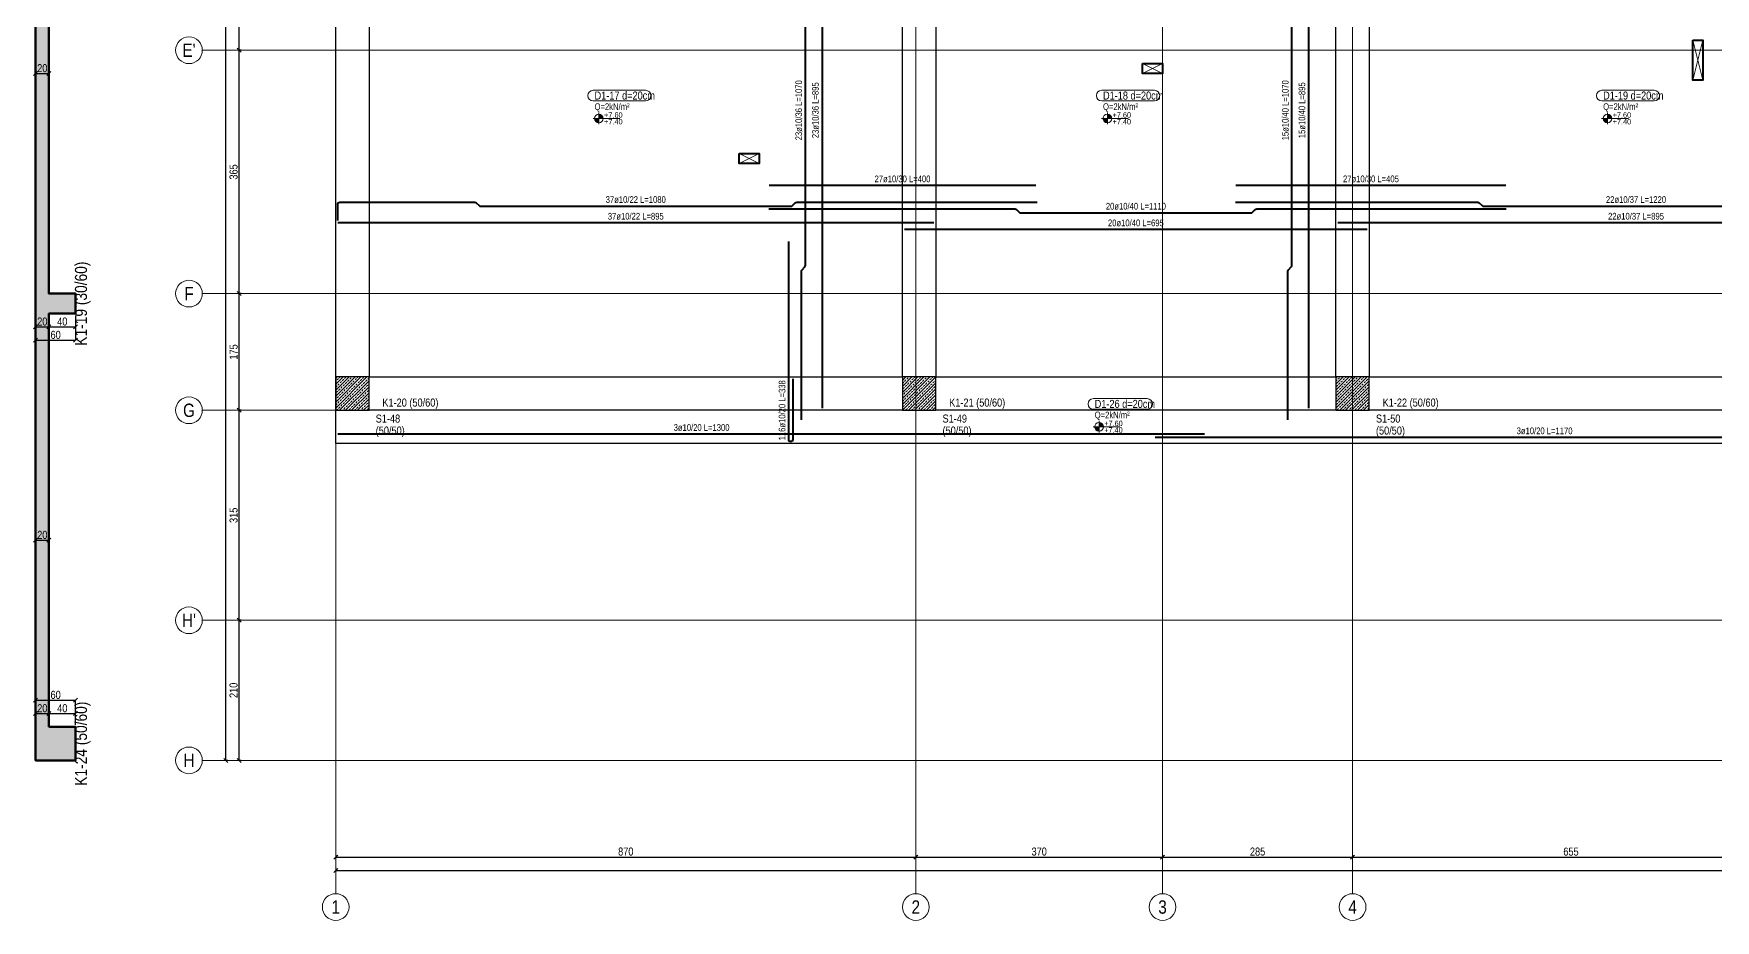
# Model space of a CAD drawing. Header units: millimetres. Extents: x 3025 to 8958, y 626 to 3949.
# Drawn here: x 3047 to 5569, y 634 to 1964 of the extents above; entities that cross this region are included whole.
import ezdxf
from ezdxf.enums import TextEntityAlignment as Align

# ---------------------------------------------------------------- set-up
doc = ezdxf.new("R2010")
doc.units = ezdxf.units.MM
doc.linetypes.add('DASHED', pattern=[0.75, 0.5, -0.25])
for name, color, linetype, lineweight in [('AKS BALONU (BEYKENT)', 7, 'Continuous', 20), ('AKS CIZGISI (BEYKENT)', 252, 'DASHED', 20), ('AKS OLCU (BEYKENT)', 200, 'Continuous', 20), ('AKS YAZISI (BEYKENT)', 3, 'Continuous', 20), ('CIZGI (BEYKENT)', 1, 'Continuous', 20), ('DONATI (BEYKENT)', 4, 'Continuous', 40), ('DONATI YAZISI (BEYKENT)', 3, 'Continuous', 20), ('DOSEME ISMI (BEYKENT)', 9, 'Continuous', 20), ('DOSEME PAFTA (BEYKENT)', 3, 'Continuous', 20), ('DOSEME SINIRI (BEYKENT)', 71, 'Continuous', 30), ('KALIP BOSLUK (BEYKENT)', 30, 'Continuous', 25), ('KESIT CIZGISI (BEYKENT)', 3, 'Continuous', 50), ('KIRIS (BEYKENT)', 2, 'Continuous', 30), ('KIRIS ISMI (BEYKENT)', 40, 'Continuous', 20), ('KOLON (BEYKENT)', 3, 'Continuous', 30), ('KOLON ISMI (BEYKENT)', 91, 'Continuous', 20), ('KOT CIZGISI (BEYKENT)', 7, 'Continuous', 20), ('KOT YAZI (BEYKENT)', 7, 'Continuous', 20), ('OLCU (BEYKENT)', 14, 'Continuous', 20), ('TARAMA (BEYKENT)', 252, 'Continuous', 20), ('YUK YAZISI (BEYKENT)', 140, 'Continuous', 20)]:
    doc.layers.add(name, color=color, linetype=linetype, lineweight=lineweight)
doc.styles.add('DONATI YAZISI (BEYKENT)', font='')
doc.styles.add('YAZI (BEYKENT)', font='')
doc.styles.get('DONATI YAZISI (BEYKENT)').set_extended_font_data('Bahnschrift Light Condensed')
doc.styles.get('YAZI (BEYKENT)').set_extended_font_data('Bahnschrift Light Condensed')
doc.dimstyles.new('AKS_OLCU', dxfattribs={"dimtxt": 12, "dimasz": 3, "dimexe": 0.18, "dimexo": 3, "dimgap": 2, "dimtad": 1, "dimdec": 0, "dimrnd": 0.5, "dimzin": 12, "dimdsep": 46, "dimtxsty": 'YAZI (BEYKENT)', "dimtsz": 3, "dimcen": 0.09, "dimclrt": 7, "dimadec": 0, "dimazin": 0, "dimtfac": 1, "dimtdec": 4, "dimtix": 1, "dimtmove": 0, "dimatfit": 3, "dimfxl": 1, "dimtolj": 1, "dimtzin": 0, "dimarcsym": 0})
doc.dimstyles.new('PLAN_OLCU', dxfattribs={"dimtxt": 12, "dimasz": 3, "dimexe": 0.18, "dimexo": 3, "dimgap": 2, "dimtad": 1, "dimdec": 0, "dimrnd": 0.5, "dimzin": 12, "dimdsep": 46, "dimtxsty": 'YAZI (BEYKENT)', "dimtsz": 3, "dimcen": 0.09, "dimclrt": 7, "dimadec": 0, "dimazin": 0, "dimtfac": 1, "dimtdec": 4, "dimtix": 1, "dimtmove": 0, "dimatfit": 3, "dimfxl": 1, "dimtolj": 1, "dimtzin": 0, "dimarcsym": 0})
pattern_1 = [(45, (-54321.9005, -11778.6644), (-4.49012806, 4.49012806), []), (45, (-54317.4104, -11778.6644), (-4.49012806, 4.49012806), [3.175, -1.5875])]

# ---------------------------------------------------------------- blocks, each defined once
blk = doc.blocks.new('*D132')
at = {"layer": 'Defpoints', "color": 0, "transparency": 16777216}
for p in [(3049.9, 1544.2), (3069.9, 1544.2), (3069.9, 1524.2)]:
    blk.add_point(p, dxfattribs=at)
at = {"layer": 'OLCU (BEYKENT)', "color": 0, "lineweight": -2, "transparency": 16777216}
for p, q in [((3049.9, 1541.2), (3049.9, 1524)), ((3069.9, 1541.2), (3069.9, 1524)), ((3046.9, 1521.2), (3052.9, 1527.2)), ((3049.9, 1524.2), (3069.9, 1524.2)), ((3066.9, 1521.2), (3072.9, 1527.2))]:
    blk.add_line(p, q, dxfattribs=at)
at = {"layer": 'OLCU (BEYKENT)', "color": 7, "lineweight": 20, "transparency": 16777216, "insert": (3059.9, 1532.3), "char_height": 12, "attachment_point": 5, "style": 'YAZI (BEYKENT)'}
blk.add_mtext('\\A1;20', dxfattribs=at)
blk = doc.blocks.new('*D133')
at = {"layer": 'Defpoints', "color": 0, "transparency": 16777216}
for p in [(3069.9, 1544.2), (3109.9, 1544.2), (3109.9, 1524.2)]:
    blk.add_point(p, dxfattribs=at)
at = {"layer": 'OLCU (BEYKENT)', "color": 0, "lineweight": -2, "transparency": 16777216}
for p, q in [((3069.9, 1541.2), (3069.9, 1524)), ((3109.9, 1541.2), (3109.9, 1524)), ((3066.9, 1521.2), (3072.9, 1527.2)), ((3069.9, 1524.2), (3109.9, 1524.2)), ((3106.9, 1521.2), (3112.9, 1527.2))]:
    blk.add_line(p, q, dxfattribs=at)
at = {"layer": 'OLCU (BEYKENT)', "color": 7, "lineweight": 20, "transparency": 16777216, "insert": (3089.9, 1532.3), "char_height": 12, "attachment_point": 5, "style": 'YAZI (BEYKENT)'}
blk.add_mtext('\\A1;40', dxfattribs=at)
blk = doc.blocks.new('*D134')
at = {"layer": 'Defpoints', "color": 0, "transparency": 16777216}
for p in [(3049.9, 1544.2), (3109.9, 1544.2), (3109.9, 1504.2)]:
    blk.add_point(p, dxfattribs=at)
at = {"layer": 'OLCU (BEYKENT)', "color": 0, "lineweight": -2, "transparency": 16777216}
for p, q in [((3049.9, 1541.2), (3049.9, 1504)), ((3109.9, 1541.2), (3109.9, 1504)), ((3046.9, 1501.2), (3052.9, 1507.2)), ((3049.9, 1504.2), (3109.9, 1504.2)), ((3106.9, 1501.2), (3112.9, 1507.2))]:
    blk.add_line(p, q, dxfattribs=at)
at = {"layer": 'OLCU (BEYKENT)', "color": 7, "lineweight": 20, "transparency": 16777216, "insert": (3079.9, 1512.3), "char_height": 12, "attachment_point": 5, "style": 'YAZI (BEYKENT)'}
blk.add_mtext('\\A1;60', dxfattribs=at)
blk = doc.blocks.new('*D135')
at = {"layer": 'Defpoints', "color": 0, "transparency": 16777216}
for p in [(3069.9, 944.2), (3049.9, 924.2), (3069.9, 924.2)]:
    blk.add_point(p, dxfattribs=at)
at = {"layer": 'OLCU (BEYKENT)', "color": 0, "lineweight": -2, "transparency": 16777216}
for p, q in [((3046.9, 941.2), (3052.9, 947.2)), ((3049.9, 927.2), (3049.9, 944.3)), ((3049.9, 944.2), (3069.9, 944.2)), ((3066.9, 941.2), (3072.9, 947.2)), ((3069.9, 927.2), (3069.9, 944.3))]:
    blk.add_line(p, q, dxfattribs=at)
at = {"layer": 'OLCU (BEYKENT)', "color": 7, "lineweight": 20, "transparency": 16777216, "insert": (3059.9, 952.3), "char_height": 12, "attachment_point": 5, "style": 'YAZI (BEYKENT)'}
blk.add_mtext('\\A1;20', dxfattribs=at)
blk = doc.blocks.new('*D136')
at = {"layer": 'Defpoints', "color": 0, "transparency": 16777216}
for p in [(3109.9, 944.2), (3069.9, 924.2), (3109.9, 924.2)]:
    blk.add_point(p, dxfattribs=at)
at = {"layer": 'OLCU (BEYKENT)', "color": 0, "lineweight": -2, "transparency": 16777216}
for p, q in [((3066.9, 941.2), (3072.9, 947.2)), ((3069.9, 927.2), (3069.9, 944.3)), ((3069.9, 944.2), (3109.9, 944.2)), ((3106.9, 941.2), (3112.9, 947.2)), ((3109.9, 927.2), (3109.9, 944.3))]:
    blk.add_line(p, q, dxfattribs=at)
at = {"layer": 'OLCU (BEYKENT)', "color": 7, "lineweight": 20, "transparency": 16777216, "insert": (3089.9, 952.3), "char_height": 12, "attachment_point": 5, "style": 'YAZI (BEYKENT)'}
blk.add_mtext('\\A1;40', dxfattribs=at)
blk = doc.blocks.new('*D137')
at = {"layer": 'Defpoints', "color": 0, "transparency": 16777216}
for p in [(3109.9, 964.2), (3049.9, 924.2), (3109.9, 924.2)]:
    blk.add_point(p, dxfattribs=at)
at = {"layer": 'OLCU (BEYKENT)', "color": 0, "lineweight": -2, "transparency": 16777216}
for p, q in [((3046.9, 961.2), (3052.9, 967.2)), ((3049.9, 927.2), (3049.9, 964.3)), ((3049.9, 964.2), (3109.9, 964.2)), ((3106.9, 961.2), (3112.9, 967.2)), ((3109.9, 927.2), (3109.9, 964.3))]:
    blk.add_line(p, q, dxfattribs=at)
at = {"layer": 'OLCU (BEYKENT)', "color": 7, "lineweight": 20, "transparency": 16777216, "insert": (3079.9, 972.3), "char_height": 12, "attachment_point": 5, "style": 'YAZI (BEYKENT)'}
blk.add_mtext('\\A1;60', dxfattribs=at)
blk = doc.blocks.new('*D140')
at = {"layer": 'Defpoints', "color": 0, "transparency": 16777216}
for p in [(3049.9, 1924.2), (3069.9, 1924.2), (3069.9, 1904.2)]:
    blk.add_point(p, dxfattribs=at)
at = {"layer": 'OLCU (BEYKENT)', "color": 0, "lineweight": -2, "transparency": 16777216}
for p, q in [((3049.9, 1921.2), (3049.9, 1904)), ((3069.9, 1921.2), (3069.9, 1904)), ((3046.9, 1901.2), (3052.9, 1907.2)), ((3049.9, 1904.2), (3069.9, 1904.2)), ((3066.9, 1901.2), (3072.9, 1907.2))]:
    blk.add_line(p, q, dxfattribs=at)
at = {"layer": 'OLCU (BEYKENT)', "color": 7, "lineweight": 20, "transparency": 16777216, "insert": (3059.9, 1912.3), "char_height": 12, "attachment_point": 5, "style": 'YAZI (BEYKENT)'}
blk.add_mtext('\\A1;20', dxfattribs=at)
blk = doc.blocks.new('*D141')
at = {"layer": 'Defpoints', "color": 0, "transparency": 16777216}
for p in [(3049.9, 1224.2), (3069.9, 1224.2), (3069.9, 1204.2)]:
    blk.add_point(p, dxfattribs=at)
at = {"layer": 'OLCU (BEYKENT)', "color": 0, "lineweight": -2, "transparency": 16777216}
for p, q in [((3049.9, 1221.2), (3049.9, 1204)), ((3069.9, 1221.2), (3069.9, 1204)), ((3046.9, 1201.2), (3052.9, 1207.2)), ((3049.9, 1204.2), (3069.9, 1204.2)), ((3066.9, 1201.2), (3072.9, 1207.2))]:
    blk.add_line(p, q, dxfattribs=at)
at = {"layer": 'OLCU (BEYKENT)', "color": 7, "lineweight": 20, "transparency": 16777216, "insert": (3059.9, 1212.3), "char_height": 12, "attachment_point": 5, "style": 'YAZI (BEYKENT)'}
blk.add_mtext('\\A1;20', dxfattribs=at)
blk = doc.blocks.new('*D157')
at = {"layer": 'AKS OLCU (BEYKENT)', "color": 0, "lineweight": -2, "transparency": 16777216}
for p, q in [((3496.9, 706.2), (3502.9, 712.2)), ((3499.9, 712.2), (3499.9, 709.3)), ((3499.9, 709.2), (8709.9, 709.2)), ((8706.9, 706.2), (8712.9, 712.2)), ((8709.9, 712.2), (8709.9, 709.3))]:
    blk.add_line(p, q, dxfattribs=at)
at = {"layer": 'Defpoints', "color": 0, "transparency": 16777216}
for p in [(3499.9, 709.2), (8709.9, 709.2), (8709.9, 709.2)]:
    blk.add_point(p, dxfattribs=at)
at = {"layer": 'AKS OLCU (BEYKENT)', "color": 7, "transparency": 16777216, "insert": (6104.9, 717.3), "char_height": 12, "attachment_point": 5, "style": 'YAZI (BEYKENT)'}
blk.add_mtext('\\A1;5210', dxfattribs=at)
blk = doc.blocks.new('*D158')
at = {"layer": 'AKS OLCU (BEYKENT)', "color": 0, "lineweight": -2, "transparency": 16777216}
for p, q in [((3496.9, 726.2), (3502.9, 732.2)), ((3499.9, 732.2), (3499.9, 729.3)), ((4366.9, 726.2), (4372.9, 732.2)), ((4369.9, 732.2), (4369.9, 729.3)), ((3499.9, 729.2), (4369.9, 729.2))]:
    blk.add_line(p, q, dxfattribs=at)
at = {"layer": 'Defpoints', "color": 0, "transparency": 16777216}
for p in [(3499.9, 729.2), (4369.9, 729.2), (4369.9, 729.2)]:
    blk.add_point(p, dxfattribs=at)
at = {"layer": 'AKS OLCU (BEYKENT)', "color": 7, "transparency": 16777216, "insert": (3934.9, 737.3), "char_height": 12, "attachment_point": 5, "style": 'YAZI (BEYKENT)'}
blk.add_mtext('\\A1;870', dxfattribs=at)
blk = doc.blocks.new('*D159')
at = {"layer": 'AKS OLCU (BEYKENT)', "color": 0, "lineweight": -2, "transparency": 16777216}
for p, q in [((4366.9, 726.2), (4372.9, 732.2)), ((4369.9, 732.2), (4369.9, 729.3)), ((4736.9, 726.2), (4742.9, 732.2)), ((4739.9, 732.2), (4739.9, 729.3)), ((4369.9, 729.2), (4739.9, 729.2))]:
    blk.add_line(p, q, dxfattribs=at)
at = {"layer": 'Defpoints', "color": 0, "transparency": 16777216}
for p in [(4369.9, 729.2), (4739.9, 729.2), (4739.9, 729.2)]:
    blk.add_point(p, dxfattribs=at)
at = {"layer": 'AKS OLCU (BEYKENT)', "color": 7, "transparency": 16777216, "insert": (4554.9, 737.3), "char_height": 12, "attachment_point": 5, "style": 'YAZI (BEYKENT)'}
blk.add_mtext('\\A1;370', dxfattribs=at)
blk = doc.blocks.new('*D160')
at = {"layer": 'AKS OLCU (BEYKENT)', "color": 0, "lineweight": -2, "transparency": 16777216}
for p, q in [((4736.9, 726.2), (4742.9, 732.2)), ((4739.9, 732.2), (4739.9, 729.3)), ((5021.9, 726.2), (5027.9, 732.2)), ((5024.9, 732.2), (5024.9, 729.3)), ((4739.9, 729.2), (5024.9, 729.2))]:
    blk.add_line(p, q, dxfattribs=at)
at = {"layer": 'Defpoints', "color": 0, "transparency": 16777216}
for p in [(4739.9, 729.2), (5024.9, 729.2), (5024.9, 729.2)]:
    blk.add_point(p, dxfattribs=at)
at = {"layer": 'AKS OLCU (BEYKENT)', "color": 7, "transparency": 16777216, "insert": (4882.4, 737.3), "char_height": 12, "attachment_point": 5, "style": 'YAZI (BEYKENT)'}
blk.add_mtext('\\A1;285', dxfattribs=at)
blk = doc.blocks.new('*D161')
at = {"layer": 'AKS OLCU (BEYKENT)', "color": 0, "lineweight": -2, "transparency": 16777216}
for p, q in [((5021.9, 726.2), (5027.9, 732.2)), ((5024.9, 732.2), (5024.9, 729.3)), ((5676.9, 726.2), (5682.9, 732.2)), ((5679.9, 732.2), (5679.9, 729.3)), ((5024.9, 729.2), (5679.9, 729.2))]:
    blk.add_line(p, q, dxfattribs=at)
at = {"layer": 'Defpoints', "color": 0, "transparency": 16777216}
for p in [(5024.9, 729.2), (5679.9, 729.2), (5679.9, 729.2)]:
    blk.add_point(p, dxfattribs=at)
at = {"layer": 'AKS OLCU (BEYKENT)', "color": 7, "transparency": 16777216, "insert": (5352.4, 737.2), "char_height": 12, "attachment_point": 5, "style": 'YAZI (BEYKENT)'}
blk.add_mtext('\\A1;655', dxfattribs=at)
blk = doc.blocks.new('*D172')
at = {"layer": 'AKS OLCU (BEYKENT)', "color": 0, "lineweight": -2, "transparency": 16777216}
for p, q in [((3337.9, 3471.2), (3331.9, 3477.2)), ((3334.9, 874.2), (3334.9, 3474.2)), ((3337.9, 3474.2), (3335.1, 3474.2)), ((3337.9, 871.2), (3331.9, 877.2)), ((3337.9, 874.2), (3335.1, 874.2))]:
    blk.add_line(p, q, dxfattribs=at)
at = {"layer": 'Defpoints', "color": 0, "transparency": 16777216}
for p in [(3334.9, 3474.2), (3334.9, 3474.2), (3334.9, 874.2)]:
    blk.add_point(p, dxfattribs=at)
at = {"layer": 'AKS OLCU (BEYKENT)', "color": 7, "transparency": 16777216, "insert": (3326.8, 2174.2), "char_height": 12, "attachment_point": 5, "rotation": 90, "style": 'YAZI (BEYKENT)'}
blk.add_mtext('\\A1;2600', dxfattribs=at)
blk = doc.blocks.new('*D173')
at = {"layer": 'AKS OLCU (BEYKENT)', "color": 0, "lineweight": -2, "transparency": 16777216}
for p, q in [((3357.9, 1081.2), (3351.9, 1087.2)), ((3354.9, 874.2), (3354.9, 1084.2)), ((3357.9, 1084.2), (3355.1, 1084.2)), ((3357.9, 871.2), (3351.9, 877.2)), ((3357.9, 874.2), (3355.1, 874.2))]:
    blk.add_line(p, q, dxfattribs=at)
at = {"layer": 'Defpoints', "color": 0, "transparency": 16777216}
for p in [(3354.9, 1084.2), (3354.9, 1084.2), (3354.9, 874.2)]:
    blk.add_point(p, dxfattribs=at)
at = {"layer": 'AKS OLCU (BEYKENT)', "color": 7, "transparency": 16777216, "insert": (3346.8, 979.2), "char_height": 12, "attachment_point": 5, "rotation": 90, "style": 'YAZI (BEYKENT)'}
blk.add_mtext('\\A1;210', dxfattribs=at)
blk = doc.blocks.new('*D174')
at = {"layer": 'AKS OLCU (BEYKENT)', "color": 0, "lineweight": -2, "transparency": 16777216}
for p, q in [((3357.9, 1396.2), (3351.9, 1402.2)), ((3354.9, 1084.2), (3354.9, 1399.2)), ((3357.9, 1399.2), (3355.1, 1399.2)), ((3357.9, 1081.2), (3351.9, 1087.2)), ((3357.9, 1084.2), (3355.1, 1084.2))]:
    blk.add_line(p, q, dxfattribs=at)
at = {"layer": 'Defpoints', "color": 0, "transparency": 16777216}
for p in [(3354.9, 1399.2), (3354.9, 1399.2), (3354.9, 1084.2)]:
    blk.add_point(p, dxfattribs=at)
at = {"layer": 'AKS OLCU (BEYKENT)', "color": 7, "transparency": 16777216, "insert": (3346.8, 1241.7), "char_height": 12, "attachment_point": 5, "rotation": 90, "style": 'YAZI (BEYKENT)'}
blk.add_mtext('\\A1;315', dxfattribs=at)
blk = doc.blocks.new('*D175')
at = {"layer": 'AKS OLCU (BEYKENT)', "color": 0, "lineweight": -2, "transparency": 16777216}
for p, q in [((3357.9, 1571.2), (3351.9, 1577.2)), ((3354.9, 1399.2), (3354.9, 1574.2)), ((3357.9, 1574.2), (3355.1, 1574.2)), ((3357.9, 1396.2), (3351.9, 1402.2)), ((3357.9, 1399.2), (3355.1, 1399.2))]:
    blk.add_line(p, q, dxfattribs=at)
at = {"layer": 'Defpoints', "color": 0, "transparency": 16777216}
for p in [(3354.9, 1574.2), (3354.9, 1574.2), (3354.9, 1399.2)]:
    blk.add_point(p, dxfattribs=at)
at = {"layer": 'AKS OLCU (BEYKENT)', "color": 7, "transparency": 16777216, "insert": (3346.9, 1486.7), "char_height": 12, "attachment_point": 5, "rotation": 90, "style": 'YAZI (BEYKENT)'}
blk.add_mtext('\\A1;175', dxfattribs=at)
blk = doc.blocks.new('*D176')
at = {"layer": 'AKS OLCU (BEYKENT)', "color": 0, "lineweight": -2, "transparency": 16777216}
for p, q in [((3357.9, 1936.2), (3351.9, 1942.2)), ((3354.9, 1574.2), (3354.9, 1939.2)), ((3357.9, 1939.2), (3355.1, 1939.2)), ((3357.9, 1571.2), (3351.9, 1577.2)), ((3357.9, 1574.2), (3355.1, 1574.2))]:
    blk.add_line(p, q, dxfattribs=at)
at = {"layer": 'Defpoints', "color": 0, "transparency": 16777216}
for p in [(3354.9, 1939.2), (3354.9, 1939.2), (3354.9, 1574.2)]:
    blk.add_point(p, dxfattribs=at)
at = {"layer": 'AKS OLCU (BEYKENT)', "color": 7, "transparency": 16777216, "insert": (3346.8, 1756.7), "char_height": 12, "attachment_point": 5, "rotation": 90, "style": 'YAZI (BEYKENT)'}
blk.add_mtext('\\A1;365', dxfattribs=at)
blk = doc.blocks.new('*D177')
at = {"layer": 'AKS OLCU (BEYKENT)', "color": 0, "lineweight": -2, "transparency": 16777216}
for p, q in [((3357.9, 2271.2), (3351.9, 2277.2)), ((3354.9, 1939.2), (3354.9, 2274.2)), ((3357.9, 2274.2), (3355.1, 2274.2)), ((3357.9, 1936.2), (3351.9, 1942.2)), ((3357.9, 1939.2), (3355.1, 1939.2))]:
    blk.add_line(p, q, dxfattribs=at)
at = {"layer": 'Defpoints', "color": 0, "transparency": 16777216}
for p in [(3354.9, 2274.2), (3354.9, 2274.2), (3354.9, 1939.2)]:
    blk.add_point(p, dxfattribs=at)
at = {"layer": 'AKS OLCU (BEYKENT)', "color": 7, "transparency": 16777216, "insert": (3346.8, 2106.7), "char_height": 12, "attachment_point": 5, "rotation": 90, "style": 'YAZI (BEYKENT)'}
blk.add_mtext('\\A1;335', dxfattribs=at)

msp = doc.modelspace()

# ---------------------------------------------------------------- hatches: boundary and pattern name
at = {"layer": 'KOT CIZGISI (BEYKENT)', "true_color": 0x000000}
h = msp.add_hatch(color=18, dxfattribs=at)
h.dxf.hatch_style = 1
h.paths.add_polyline_path([(3894.6, 1843.5), (3894.6, 1837), (3901.2, 1837, 0.414214)])
h = msp.add_hatch(color=18, dxfattribs=at)
h.dxf.hatch_style = 1
h.paths.add_polyline_path([(4657.1, 1843.5), (4657.1, 1837), (4663.7, 1837, 0.414214)])
h = msp.add_hatch(color=18, dxfattribs=at)
h.dxf.hatch_style = 1
h.paths.add_polyline_path([(5407.1, 1843.5), (5407.1, 1837), (5413.7, 1837, 0.414214)])
h = msp.add_hatch(color=18, dxfattribs=at)
h.dxf.hatch_style = 1
h.paths.add_polyline_path([(3894.6, 1837), (3888.1, 1837, 0.414214), (3894.6, 1830.5)])
h = msp.add_hatch(color=18, dxfattribs=at)
h.dxf.hatch_style = 1
h.paths.add_polyline_path([(4657.1, 1837), (4650.6, 1837, 0.414214), (4657.1, 1830.5)])
h = msp.add_hatch(color=18, dxfattribs=at)
h.dxf.hatch_style = 1
h.paths.add_polyline_path([(5407.1, 1837), (5400.6, 1837, 0.414214), (5407.1, 1830.5)])
h = msp.add_hatch(color=18, dxfattribs=at)
h.dxf.hatch_style = 1
h.paths.add_polyline_path([(4644.6, 1374.5), (4638.1, 1374.5, 0.414214), (4644.6, 1368)])
h = msp.add_hatch(color=18, dxfattribs=at)
h.dxf.hatch_style = 1
h.paths.add_polyline_path([(4644.6, 1381), (4644.6, 1374.5), (4651.2, 1374.5, 0.414214)])
at = {"layer": 'TARAMA (BEYKENT)'}
h = msp.add_hatch(dxfattribs=at)
h.set_pattern_fill('ANSI33', color=256, style=0)
h.set_pattern_definition(pattern_1)
h.paths.add_polyline_path([(3069.9, 924.2), (3109.9, 924.2), (3109.9, 874.2), (3049.9, 874.2), (3049.9, 3474.2), (3109.9, 3474.2), (3109.9, 3424.2), (3069.9, 3424.2), (3069.9, 2804.2), (3109.9, 2804.2), (3109.9, 2774.2), (3069.9, 2774.2), (3069.9, 2299.2), (3109.9, 2299.2), (3109.9, 2249.2), (3069.9, 2249.2), (3069.9, 1574.2), (3109.9, 1574.2), (3109.9, 1544.2), (3069.9, 1544.2)], flags=16)
h = msp.add_hatch(dxfattribs=at)
h.set_pattern_fill('ANSI33', color=256, style=0)
h.set_pattern_definition(pattern_1)
h.paths.add_polyline_path([(3499.9, 1399.2), (3549.9, 1399.2), (3549.9, 1449.2), (3499.9, 1449.2)], flags=16)
h = msp.add_hatch(dxfattribs=at)
h.set_pattern_fill('ANSI33', color=256, style=0)
h.set_pattern_definition(pattern_1)
h.paths.add_polyline_path([(4349.9, 1399.2), (4399.9, 1399.2), (4399.9, 1449.2), (4349.9, 1449.2)], flags=16)
h = msp.add_hatch(dxfattribs=at)
h.set_pattern_fill('ANSI33', color=256, style=0)
h.set_pattern_definition(pattern_1)
h.paths.add_polyline_path([(4999.9, 1399.2), (5049.9, 1399.2), (5049.9, 1449.2), (4999.9, 1449.2)], flags=16)

# ---------------------------------------------------------------- linework, layer by layer
at = {"layer": 'AKS BALONU (BEYKENT)'}
for centre in [(3279.9, 1939.2), (3279.9, 1574.2), (3279.9, 1399.2), (3279.9, 1084.2), (3279.9, 874.2), (3499.9, 654.2), (4369.9, 654.2), (4739.9, 654.2), (5024.9, 654.2)]:
    msp.add_circle(centre, 20, dxfattribs=at)
at = {"layer": 'AKS CIZGISI (BEYKENT)'}
for p, q in [((3499.9, 674.2), (3499.9, 3674.2)), ((4369.9, 674.2), (4369.9, 3674.2)), ((4739.9, 674.2), (4739.9, 3674.2)), ((5024.9, 674.2), (5024.9, 3674.2)), ((3299.9, 1939.2), (8909.9, 1939.2)), ((3299.9, 1574.2), (8909.9, 1574.2)), ((3299.9, 1399.2), (8909.9, 1399.2)), ((3299.9, 1084.2), (8909.9, 1084.2)), ((3299.9, 874.2), (8909.9, 874.2))]:
    msp.add_line(p, q, dxfattribs=at)
at = {"layer": 'CIZGI (BEYKENT)'}
for p, q in [((5534.9, 1894.2), (5549.9, 1954.2)), ((5534.9, 1954.2), (5549.9, 1894.2)), ((4709.9, 1904.2), (4739.9, 1919.2)), ((4709.9, 1919.2), (4739.9, 1904.2)), ((4104.9, 1769.2), (4134.9, 1784.2)), ((4104.9, 1784.2), (4134.9, 1769.2))]:
    msp.add_line(p, q, dxfattribs=at)
at = {"layer": 'DONATI (BEYKENT)'}
for points in [[(4198.3, 1384.9), (4198.3, 1607.9, -0.198912), (4199.2, 1610), (4203.4, 1614.3, 0.198912), (4204.3, 1616.4), (4204.3, 2081.9, 0.198912), (4203.4, 2084), (4199.2, 2088.3, -0.198912), (4198.3, 2090.4), (4198.3, 2451.2)], [(4927.9, 1384.9), (4927.9, 1607.9, -0.198912), (4928.8, 1610), (4933, 1614.3, 0.198912), (4933.9, 1616.4), (4933.9, 2081.9, 0.198912), (4933, 2084), (4928.8, 2088.3, -0.198912), (4927.9, 2090.4), (4927.9, 2451.2)], [(3502.9, 1684.1), (3502.9, 1708.3, -0.414214), (3505.9, 1711.3), (3708.7, 1711.3, -0.198912), (3710.8, 1710.4), (3715, 1706.2, 0.198912), (3717.2, 1705.3), (4182.7, 1705.3, 0.198912), (4184.8, 1706.2), (4189, 1710.4, -0.198912), (4191.2, 1711.3), (4551.9, 1711.3)], [(4149.4, 1701.3), (4518.7, 1701.3, -0.198912), (4520.8, 1700.4), (4525, 1696.2, 0.198912), (4527.2, 1695.3), (4872.7, 1695.3, 0.198912), (4874.8, 1696.2), (4879, 1700.4, -0.198912), (4881.2, 1701.3), (5255.4, 1701.3)], [(4849.4, 1711.3), (5212.7, 1711.3, -0.198912), (5214.8, 1710.4), (5219, 1706.2, 0.198912), (5221.2, 1705.3), (5698.7, 1705.3, 0.198912), (5700.8, 1706.2), (5705, 1710.4, -0.198912), (5707.2, 1711.3), (6065.4, 1711.3)], [(4185.3, 1446.2), (4185.3, 1355.2, -0.414214), (4182.3, 1352.2), (4182.3, 1352.2, -0.414214), (4179.3, 1355.2), (4179.3, 1652.2)]]:
    msp.add_lwpolyline(points, format="xyb", dxfattribs=at)
for points in [[(4229.3, 2296.2), (4229.3, 1402.2)], [(4958.9, 2296.2), (4958.9, 1402.2)], [(4549.9, 1736.3), (4149.9, 1736.3)], [(5254.9, 1736.3), (4849.9, 1736.3)], [(4396.9, 1680.3), (3502.9, 1680.3)], [(5046.9, 1670.3), (4352.9, 1670.3)], [(5896.9, 1680.3), (5002.9, 1680.3)], [(4802.9, 1363.4), (3502.9, 1363.4)], [(5896.9, 1358.4), (4728.7, 1358.4)]]:
    msp.add_lwpolyline(points, dxfattribs=at)
at = {"layer": 'DOSEME PAFTA (BEYKENT)'}
for points in [[(3886.1, 1879.2), (3964.6, 1879.2, -1), (3964.6, 1863.2), (3886.1, 1863.2, -1)], [(4648.6, 1879.2), (4727.6, 1879.2, -1), (4727.6, 1863.2), (4648.6, 1863.2, -1)], [(5398.6, 1879.2), (5477.2, 1879.2, -1), (5477.2, 1863.2), (5398.6, 1863.2, -1)], [(4636.1, 1416.7), (4716.9, 1416.7, -1), (4716.9, 1400.7), (4636.1, 1400.7, -1)]]:
    msp.add_lwpolyline(points, format="xyb", close=True, dxfattribs=at)
at = {"layer": 'DOSEME SINIRI (BEYKENT)'}
msp.add_lwpolyline([(5819.9, 874.2), (5819.9, 1349.2), (3499.9, 1349.2), (3499.9, 2999.2), (5819.9, 2999.2), (5819.9, 3474.2), (7149.9, 3474.2), (7149.9, 2724.2), (6999.9, 2724.2), (6999.9, 1624.2), (7149.9, 1624.2), (7149.9, 874.2)], close=True, dxfattribs=at)
at = {"layer": 'KALIP BOSLUK (BEYKENT)', "lineweight": 40}
for points in [[(5534.9, 1954.2), (5549.9, 1954.2), (5549.9, 1894.2), (5534.9, 1894.2)], [(4709.9, 1919.2), (4739.9, 1919.2), (4739.9, 1904.2), (4709.9, 1904.2)], [(4104.9, 1784.2), (4134.9, 1784.2), (4134.9, 1769.2), (4104.9, 1769.2)]]:
    msp.add_lwpolyline(points, close=True, dxfattribs=at)
at = {"layer": 'KESIT CIZGISI (BEYKENT)'}
msp.add_lwpolyline([(3069.9, 924.2), (3109.9, 924.2), (3109.9, 874.2), (3049.9, 874.2), (3049.9, 3474.2), (3109.9, 3474.2), (3109.9, 3424.2), (3069.9, 3424.2), (3069.9, 2804.2), (3109.9, 2804.2), (3109.9, 2774.2), (3069.9, 2774.2), (3069.9, 2299.2), (3109.9, 2299.2), (3109.9, 2249.2), (3069.9, 2249.2), (3069.9, 1574.2), (3109.9, 1574.2), (3109.9, 1544.2), (3069.9, 1544.2), (3069.9, 924.2)], dxfattribs=at)
at = {"layer": 'KIRIS (BEYKENT)'}
for p, q in [((3499.9, 1449.2), (3499.9, 2249.2)), ((3549.9, 2249.2), (3549.9, 1449.2)), ((4349.9, 1449.2), (4349.9, 2249.2)), ((4399.9, 2249.2), (4399.9, 1449.2)), ((4999.9, 1449.2), (4999.9, 2249.2)), ((5049.9, 2249.2), (5049.9, 1449.2)), ((3549.9, 1449.2), (4349.9, 1449.2)), ((4399.9, 1449.2), (4999.9, 1449.2)), ((5049.9, 1449.2), (5869.9, 1449.2)), ((4349.9, 1399.2), (3549.9, 1399.2)), ((4999.9, 1399.2), (4399.9, 1399.2)), ((5869.9, 1399.2), (5049.9, 1399.2))]:
    msp.add_line(p, q, dxfattribs=at)
at = {"layer": 'KOLON (BEYKENT)'}
for points in [[(3499.9, 1399.2), (3549.9, 1399.2), (3549.9, 1449.2), (3499.9, 1449.2)], [(4349.9, 1399.2), (4399.9, 1399.2), (4399.9, 1449.2), (4349.9, 1449.2)], [(4999.9, 1399.2), (5049.9, 1399.2), (5049.9, 1449.2), (4999.9, 1449.2)]]:
    msp.add_lwpolyline(points, close=True, dxfattribs=at)
at = {"layer": 'KOT CIZGISI (BEYKENT)'}
for p, q in [((3894.6, 1845.7), (3894.6, 1828.3)), ((4657.1, 1845.7), (4657.1, 1828.3)), ((5407.1, 1845.7), (5407.1, 1828.3)), ((3885.9, 1837), (3925.9, 1837)), ((4648.4, 1837), (4688.4, 1837)), ((5398.4, 1837), (5438.4, 1837)), ((4635.9, 1374.5), (4675.9, 1374.5)), ((4644.6, 1383.2), (4644.6, 1365.8))]:
    msp.add_line(p, q, dxfattribs=at)
for centre in [(3894.6, 1837), (4657.1, 1837), (5407.1, 1837), (4644.6, 1374.5)]:
    msp.add_circle(centre, 6.52, dxfattribs=at)

# ---------------------------------------------------------------- texts
at = {"layer": 'AKS YAZISI (BEYKENT)', "style": 'YAZI (BEYKENT)'}
for s, p in [("E'", (3279.9, 1939.2)), ('F', (3279.9, 1574.2)), ('G', (3279.9, 1399.2)), ("H'", (3279.9, 1084.2)), ('H', (3279.9, 874.2)), ('1', (3499.9, 654.2)), ('2', (4369.9, 654.2)), ('3', (4739.9, 654.2)), ('4', (5024.9, 654.2))]:
    msp.add_text(s, height=20, dxfattribs=at).set_placement(p, align=Align.MIDDLE_CENTER)
at = {"layer": 'DONATI YAZISI (BEYKENT)', "style": 'DONATI YAZISI (BEYKENT)'}
for s, p in [('23ø10/36 L=1070', (4194.3, 1849.2)), ('15ø10/40 L=1070', (4923.9, 1849.2)), ('23ø10/36 L=895', (4219.3, 1849.2)), ('15ø10/40 L=895', (4948.9, 1849.2)), ('116ø10/20 L=338', (4169.3, 1399.2))]:
    msp.add_text(s, height=10, rotation=90, dxfattribs=at).set_placement(p, align=Align.MIDDLE_CENTER)
for s, p in [('27ø10/30 L=400', (4349.9, 1746.3)), ('27ø10/30 L=405', (5052.4, 1746.3)), ('37ø10/22 L=1080', (3949.9, 1715.3)), ('22ø10/37 L=1220', (5449.9, 1715.3)), ('37ø10/22 L=895', (3949.9, 1690.3)), ('20ø10/40 L=1110', (4699.9, 1705.3)), ('22ø10/37 L=895', (5449.9, 1690.3)), ('20ø10/40 L=695', (4699.9, 1680.3)), ('3ø10/20 L=1300', (4048.6, 1373.4)), ('3ø10/20 L=1170', (5312.8, 1368.4))]:
    msp.add_text(s, height=10, dxfattribs=at).set_placement(p, align=Align.MIDDLE_CENTER)
at = {"layer": 'DOSEME ISMI (BEYKENT)', "style": 'YAZI (BEYKENT)'}
for s, p in [('D1-17 d=20cm', (3888.1, 1861.7)), ('D1-18 d=20cm', (4650.6, 1861.7)), ('D1-19 d=20cm', (5400.6, 1861.7)), ('D1-26 d=20cm', (4638.1, 1399.2))]:
    msp.add_text(s, height=12, dxfattribs=at).set_placement(p, align=Align.BOTTOM_LEFT)
at = {"layer": 'KIRIS ISMI (BEYKENT)', "style": 'YAZI (BEYKENT)'}
for s, p in [('K1-19 (30/60)', (3117.9, 1559.2)), ('K1-24 (50/60)', (3117.9, 899.2))]:
    msp.add_text(s, height=18, rotation=90, dxfattribs=at).set_placement(p, align=Align.MIDDLE_CENTER)
for s, p in [('K1-20 (50/60)', (3569.9, 1401.2)), ('K1-21 (50/60)', (4419.9, 1401.2)), ('K1-22 (50/60)', (5069.9, 1401.2))]:
    msp.add_text(s, height=12, dxfattribs=at).set_placement(p, align=Align.BOTTOM_LEFT)
at = {"layer": 'KOLON ISMI (BEYKENT)', "style": 'YAZI (BEYKENT)'}
for s, p in [('S1-48', (3559.9, 1377.2)), ('S1-49', (4409.9, 1377.2)), ('S1-50', (5059.9, 1377.2)), ('(50/50)', (3559.9, 1359.2)), ('(50/50)', (4409.9, 1359.2)), ('(50/50)', (5059.9, 1359.2))]:
    msp.add_text(s, height=12, dxfattribs=at).set_placement(p, align=Align.BOTTOM_LEFT)
at = {"layer": 'KOT YAZI (BEYKENT)', "style": 'YAZI (BEYKENT)'}
for s, p in [('+7.60', (3902.4, 1835.7)), ('+7.60', (4664.9, 1835.7)), ('+7.60', (5414.9, 1835.7)), ('+7.40', (3902.4, 1825.7)), ('+7.40', (4664.9, 1825.7)), ('+7.40', (5414.9, 1825.7)), ('+7.60', (4652.4, 1373.2)), ('+7.40', (4652.4, 1363.2))]:
    msp.add_text(s, height=8, dxfattribs=at).set_placement(p, align=Align.BOTTOM_LEFT)
at = {"layer": 'YUK YAZISI (BEYKENT)', "style": 'YAZI (BEYKENT)'}
for p in [(3888.1, 1846.7), (4650.6, 1846.7), (5400.6, 1846.7), (4638.1, 1384.2)]:
    msp.add_text('Q=2kN/m²', height=10, dxfattribs=at).set_placement(p, align=Align.BOTTOM_LEFT)

# ---------------------------------------------------------------- dimensions: what is measured, and where the dimension line sits
at = {"layer": 'AKS OLCU (BEYKENT)'}
for p1, p2, picture, middle in [((3334.9, 874.2), (3334.9, 3474.2), '*D172', (3326.8, 2174.2)), ((3354.9, 1939.2), (3354.9, 2274.2), '*D177', (3346.8, 2106.7)), ((3354.9, 1574.2), (3354.9, 1939.2), '*D176', (3346.8, 1756.7)), ((3354.9, 1399.2), (3354.9, 1574.2), '*D175', (3346.9, 1486.7)), ((3354.9, 1084.2), (3354.9, 1399.2), '*D174', (3346.8, 1241.7)), ((3354.9, 874.2), (3354.9, 1084.2), '*D173', (3346.8, 979.2)), ((3499.9, 729.2), (4369.9, 729.2), '*D158', (3934.9, 737.3)), ((4369.9, 729.2), (4739.9, 729.2), '*D159', (4554.9, 737.3)), ((4739.9, 729.2), (5024.9, 729.2), '*D160', (4882.4, 737.3)), ((5024.9, 729.2), (5679.9, 729.2), '*D161', (5352.4, 737.2)), ((3499.9, 709.2), (8709.9, 709.2), '*D157', (6104.9, 717.3))]:
    dim = msp.add_aligned_dim(p1=p1, p2=p2, distance=0, dimstyle='AKS_OLCU', dxfattribs=at)
    dim.commit()
    dim.dimension.update_dxf_attribs({"geometry": picture, "text_midpoint": middle})
at = {"layer": 'OLCU (BEYKENT)', "lineweight": 20}
for p1, p2, distance, picture, middle in [((3049.9, 1924.2), (3069.9, 1924.2), -20, '*D140', (3059.9, 1912.3)), ((3049.9, 1544.2), (3069.9, 1544.2), -20, '*D132', (3059.9, 1532.3)), ((3049.9, 1544.2), (3109.9, 1544.2), -40, '*D134', (3079.9, 1512.3)), ((3069.9, 1544.2), (3109.9, 1544.2), -20, '*D133', (3089.9, 1532.3)), ((3049.9, 1224.2), (3069.9, 1224.2), -20, '*D141', (3059.9, 1212.3)), ((3049.9, 924.2), (3109.9, 924.2), 40, '*D137', (3079.9, 972.3)), ((3049.9, 924.2), (3069.9, 924.2), 20, '*D135', (3059.9, 952.3)), ((3069.9, 924.2), (3109.9, 924.2), 20, '*D136', (3089.9, 952.3))]:
    dim = msp.add_aligned_dim(p1=p1, p2=p2, distance=distance, dimstyle='PLAN_OLCU', dxfattribs=at)
    dim.commit()
    dim.dimension.update_dxf_attribs({"geometry": picture, "text_midpoint": middle})

doc.saveas('drawing.dxf')
